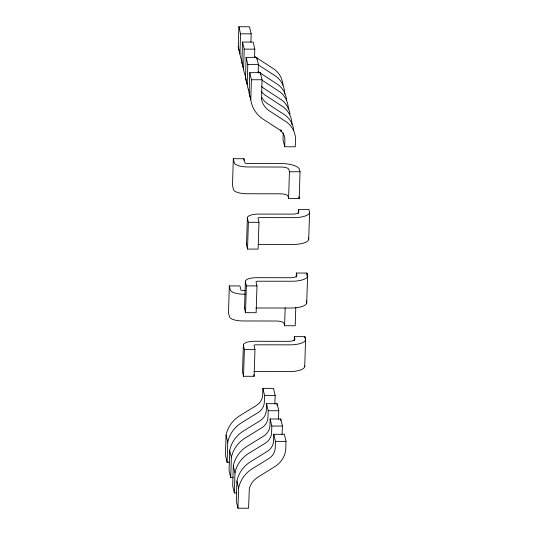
<?xml version="1.0" encoding="UTF-8"?>
<svg xmlns="http://www.w3.org/2000/svg" width="535" height="535" viewBox="0 0 535 535"><rect width="100%" height="100%" fill="white"/><g stroke="black" fill="none" stroke-linecap="round" stroke-linejoin="round"><path stroke-width="0.8" d="M245.625 290.652L242.589 290.632A1.752 0.582 1.8 0 1 240.971 290.13L239.941 285.931L229.334 285.911L228.492 312.687L229.462 316.814A12.419 4.106 1.8 0 0 242.816 320.96L276.408 321.02A7.095 2.347 1.8 0 1 284.038 323.394L284.593 325.748L295.206 325.768L295.775 307.652M233.327 158.701L232.484 185.484L233.461 189.604A12.419 4.106 1.8 0 0 246.816 193.75L280.407 193.817A7.095 2.347 1.8 0 1 288.037 196.184L288.592 198.538L299.205 198.559L300.041 171.775L299.179 168.652A17.769 5.872 1.8 0 0 282.734 163.549L246.588 163.422A1.752 0.582 1.8 0 1 244.97 162.921L243.94 158.721L233.327 158.701L234.303 162.827A12.419 4.106 1.8 0 0 247.658 166.967L281.249 167.034A7.095 2.347 1.8 0 1 288.88 169.401L289.435 171.755L288.592 198.538M274.836 403.985L275.177 395.439L273.505 388.377L262.892 388.356L262.685 395.051A13.248 12.459 -13.3 0 1 256.472 405.443L239.961 415.615A30.769 28.923 -13.3 0 0 226.064 435.156L225.429 455.238L227.101 462.307L229.548 462.307M242.148 61.512A30.769 28.923 -13.3 0 1 239.934 53.901L238.262 46.833L238.898 26.75L249.504 26.77L251.176 33.839L250.915 42.145M227.101 462.307L227.736 442.218L226.064 435.156M239.934 53.901L240.569 33.819L238.898 26.75M278.461 419.293L278.795 410.753L277.123 403.684L266.517 403.664L266.31 410.358A13.248 12.459 -13.3 0 1 260.09 420.751L243.579 430.922A30.769 28.923 -13.3 0 0 229.682 450.463L229.054 470.546L230.725 477.615L233.173 477.615M245.772 76.819A30.769 28.923 -13.3 0 1 243.559 69.209L241.887 62.147L242.515 42.058L253.129 42.078L254.8 49.146L254.54 57.452M230.725 477.615L231.354 457.525L229.682 450.463M243.559 69.209L244.187 49.126L242.515 42.058M282.079 434.601L282.42 426.061L280.748 418.992L270.142 418.972L269.928 425.666A13.248 12.459 -13.3 0 1 263.715 436.058L247.203 446.237A30.769 28.923 -13.3 0 0 233.307 465.771L232.672 485.854L234.343 492.922L236.791 492.929M249.397 92.127A30.769 28.923 -13.3 0 1 247.177 84.517L245.511 77.455L246.14 57.365L256.746 57.385L258.418 64.454L258.158 72.76M243.886 160.299L243.94 158.721M234.343 492.922L234.979 472.833L233.307 465.771M247.177 84.517L247.812 64.434L246.14 57.365M236.925 481.079L236.296 501.161L237.968 508.23L248.574 508.25L249.337 488.475A20.116 18.906 -13.3 0 1 256.974 477.742L276.241 465.731A23.908 22.47 -13.3 0 0 285.703 449.908L286.038 441.368L284.373 434.3L273.76 434.28L273.552 440.974A13.248 12.459 -13.3 0 1 267.339 451.373L250.821 461.544A30.769 28.923 -13.3 0 0 236.925 481.079L238.597 488.147L237.968 508.23M284.694 146.757L284.901 140.063A13.248 12.459 -13.3 0 0 279.344 129.651L263.467 119.412A30.769 28.923 -13.3 0 1 250.801 99.824L249.129 92.762L249.765 72.673L260.371 72.693L262.043 79.762L261.555 99.537A20.116 18.906 -13.3 0 0 268.516 110.297L287.034 122.381A23.908 22.47 -13.3 0 1 295.494 138.237L295.3 146.784L284.694 146.757L283.022 139.695L283.229 133.001M250.801 99.824L251.43 79.742L249.765 72.673M243.378 344.841L242.536 371.618A12.419 4.106 1.8 0 0 242.562 372.159L243.532 376.279L254.145 376.299L254.981 349.522L254.031 345.322A1.752 0.582 1.8 0 1 255.416 344.828L291.535 344.841A17.769 5.872 1.8 0 0 305.572 339.792L304.963 336.669L294.35 336.649L294.223 340.708M244.535 308.02L245.378 281.236M246.535 244.415L247.377 217.631M243.532 376.279L244.375 349.502L243.398 345.376A12.419 4.106 1.8 0 1 254.8 341.276L288.398 341.343A7.095 2.347 1.8 0 0 294.912 339.003L294.35 336.649M307.572 276.187A17.769 5.872 1.8 0 1 293.528 281.236L257.415 281.223A1.752 0.582 1.8 0 0 256.031 281.718L256.981 285.917L256.145 312.694L245.532 312.674L246.374 285.897L245.398 281.771A12.419 4.106 1.8 0 1 256.8 277.678L290.391 277.739A7.095 2.347 1.8 0 0 296.912 275.398L296.35 273.044L306.963 273.064L307.572 276.187L306.729 302.971A17.769 5.872 1.8 0 1 292.692 308.013L256.573 307.999A1.752 0.582 1.8 0 0 255.944 308.073M309.571 212.582A17.769 5.872 1.8 0 1 295.527 217.631L259.408 217.618A1.752 0.582 1.8 0 0 258.024 218.113L258.98 222.313L258.137 249.089L247.531 249.069L248.374 222.292L247.397 218.173A12.419 4.106 1.8 0 1 258.8 214.074L292.391 214.134A7.095 2.347 1.8 0 0 298.911 211.793L298.349 209.439L308.962 209.459L309.571 212.582L308.728 239.366A17.769 5.872 1.8 0 1 294.685 244.415L258.572 244.395A1.752 0.582 1.8 0 0 258.137 244.435M256.693 59.051L256.746 57.385M260.318 74.358L260.371 72.693M262.892 388.356L264.564 395.418L264.357 402.119A13.248 12.459 -13.3 0 1 258.144 412.512L241.633 422.683A30.769 28.923 -13.3 0 0 227.736 442.218M266.517 403.664L268.189 410.726L267.981 417.427A13.248 12.459 -13.3 0 1 261.762 427.819L245.251 437.991A30.769 28.923 -13.3 0 0 231.354 457.525M270.142 418.972L271.813 426.041L271.599 432.735A13.248 12.459 -13.3 0 1 265.387 443.127L248.875 453.299A30.769 28.923 -13.3 0 0 234.979 472.833M281.116 129.965L281.069 131.45L280.694 129.885M273.76 434.28L275.431 441.348L275.224 448.042A13.248 12.459 -13.3 0 1 269.011 458.435L252.493 468.606A30.769 28.923 -13.3 0 0 238.597 488.147M277.076 405.216L277.123 403.684M280.701 420.523L280.748 418.992M284.593 325.748L285.155 307.892M296.223 277.103L296.35 273.044M298.222 213.498L298.349 209.439M304.91 338.24L304.963 336.669M306.889 275.425L306.963 273.064M253.944 371.678A1.752 0.582 1.8 0 1 254.573 371.604L290.692 371.618A17.769 5.872 1.8 0 0 304.729 366.575L305.572 339.792M240.569 33.819L251.176 33.839M244.187 49.126L254.8 49.146M247.812 64.434L258.418 64.454M251.43 79.742L262.043 79.762M289.435 171.755L300.041 171.775M248.374 222.292L258.98 222.313M246.374 285.897L256.981 285.917M245.297 294.183L243.659 294.176A12.419 4.106 1.8 0 1 230.304 290.03L229.334 285.911M244.375 349.502L254.981 349.522M264.564 395.418L275.177 395.439M268.189 410.726L278.795 410.753M271.813 426.041L282.42 426.061M275.431 441.348L286.038 441.368M257.221 58.168L274.495 69.389A23.908 22.47 -13.3 0 1 282.962 85.246M258.893 65.237L276.167 76.458A23.908 22.47 -13.3 0 1 284.633 92.314L284.653 93.953M262.518 80.544L279.785 91.766A23.908 22.47 -13.3 0 1 288.251 107.622L288.271 109.26M298.764 196.706L299.205 198.559M308.407 237.48L308.728 239.366M306.267 300.463L306.729 302.971M247.531 249.069L246.555 244.95A12.419 4.106 1.8 0 1 246.729 243.886M245.532 312.674L244.555 308.555A12.419 4.106 1.8 0 1 244.729 307.491M253.764 374.701L254.145 376.299M304.703 365.92L304.729 366.575M291.896 124.568L291.876 122.93A23.908 22.47 -13.3 0 0 283.41 107.074L264.899 94.989A20.116 18.906 -13.3 0 1 261.16 91.278M255.984 57.305A20.116 18.906 -13.3 0 1 254.948 56.476M239.72 52.604A30.769 28.923 -13.3 0 1 238.262 46.833M286.579 100.56A23.908 22.47 -13.3 0 0 278.12 84.697L259.602 72.62A20.116 18.906 -13.3 0 1 258.565 71.784M243.117 67.29A30.769 28.923 -13.3 0 1 241.887 62.147M290.024 114.029A23.908 22.47 -13.3 0 0 281.738 100.012L263.227 87.927A20.116 18.906 -13.3 0 1 261.22 86.195M246.963 83.219A30.769 28.923 -13.3 0 1 245.511 77.455M293.782 130.56A23.908 22.47 -13.3 0 0 285.362 115.319L266.845 103.235A20.116 18.906 -13.3 0 1 261.695 97.33M250.581 98.534A30.769 28.923 -13.3 0 1 249.129 92.762"/></g></svg>
